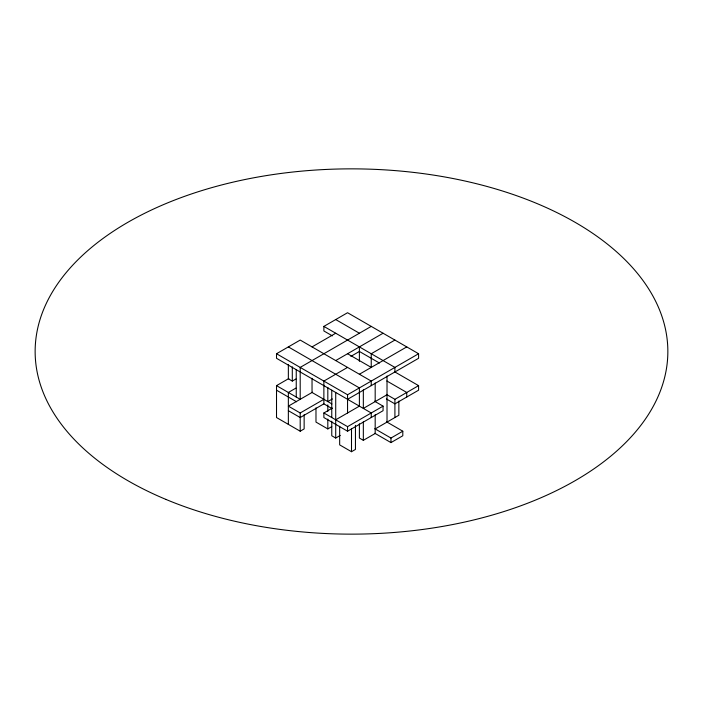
<?xml version="1.0" encoding="UTF-8"?>
<svg xmlns="http://www.w3.org/2000/svg" width="703" height="703" viewBox="0 0 703 703"><rect width="100%" height="100%" fill="white"/><g stroke="black" fill="none" stroke-linecap="round" stroke-linejoin="round"><path stroke-width="1.05" d="M371.237 417.538L371.237 412.977L276.516 358.293L276.516 353.741L300.199 340.067L371.237 381.079L371.237 385.639M332.396 335.876L323.872 330.955L323.872 326.394L347.554 312.721L418.593 353.741L418.593 358.293L347.554 399.313M312.035 346.904L335.718 333.231M371.237 326.394L300.199 367.405L300.199 399.313L276.516 385.639L276.516 417.538L300.199 431.211L304.144 428.927L304.144 414.708M276.516 385.639L288.828 378.53M288.353 364.585L288.353 378.803L292.299 381.079L295.945 378.979M335.718 360.569L383.073 333.231M295.928 388.1L288.353 392.476L288.353 424.375M350.867 356.377L359.391 351.456L379.427 363.029M347.554 367.405L323.872 381.079L323.872 403.865L300.199 417.538L288.353 410.701M394.91 340.067L371.237 353.741L371.237 367.045M312.51 392.204L288.353 406.141L300.199 412.977L323.872 399.313M359.391 374.242L406.756 346.904M332.378 398.961L327.818 401.589L327.818 387.371M276.516 353.741L347.554 394.752L418.593 353.741M374.55 401.22L383.073 406.141L383.073 410.701L347.554 431.211L323.872 417.538L323.872 412.977L332.396 408.056M335.718 419.814L359.391 406.141L359.391 387.915L288.353 346.904M315.981 407.872L315.981 422.09L327.818 428.927L331.763 426.651M387.019 394.752L363.337 408.425L363.337 389.831M323.872 412.977L347.554 426.651L383.073 406.141M386.386 394.383L394.91 399.313L418.593 385.639L418.593 390.191L394.91 403.865L386.386 398.944M331.763 421.185L331.763 435.763L335.718 438.048L340.27 435.412M375.182 428.927L398.856 415.262L398.856 401.044M359.391 423.83L359.391 438.048L363.337 440.324L375.182 433.487L375.182 414.708M339.663 426.29L339.663 444.876L351.5 451.713L355.446 449.437L355.446 425.377M374.866 428.751L390.965 438.048L402.801 431.211L402.801 435.763L390.965 442.6L374.866 433.303M335.718 319.557L359.391 333.231M323.872 326.394L394.91 367.405L394.91 371.966L418.593 385.639M347.554 353.741L371.237 367.405M386.861 380.991L406.756 392.476L406.756 397.028M386.703 421.914L402.801 431.211M331.921 403.953L312.035 392.476L312.035 378.258M323.398 403.592L331.921 408.513M276.516 390.191L296.552 401.764M394.91 399.313L394.91 417.538M390.965 438.048L390.965 442.6M387.019 375.973L387.019 422.09M375.182 382.994L375.182 401.589M363.337 421.73L363.337 440.324M359.391 346.904L359.391 361.298M351.5 428.751L351.5 451.713M347.554 394.752L347.554 412.977M347.554 426.651L347.554 431.211M335.718 392.476L335.718 438.048M331.763 390.191L331.763 417.538M327.818 404.866L327.818 411.431M327.818 419.085L327.818 428.927M300.199 412.977L300.199 431.211M296.244 369.69L296.244 397.028M292.299 366.861L292.299 381.079M165.873 499.394A316.35 182.639 0 0 0 666.154 370.367A316.35 182.639 0 0 0 222.464 184.74A316.35 182.639 0 0 0 165.873 499.394"/></g></svg>
